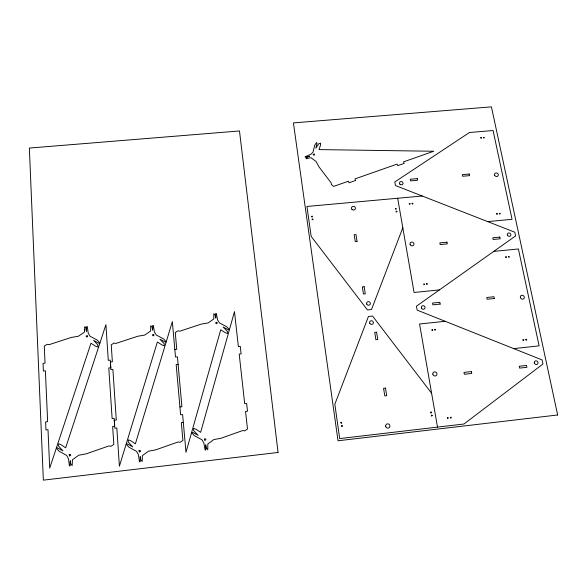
<?xml version="1.0" encoding="UTF-8"?>
<svg xmlns="http://www.w3.org/2000/svg" width="587" height="587" viewBox="0 0 587 587"><rect width="100%" height="100%" fill="white"/><g stroke="black" fill="none" stroke-linecap="round" stroke-linejoin="round"><path stroke-width="0.88" d="M402.807 227.778L371.505 309.532L367.447 309.951L311.176 236.392L306.957 206.463L422.244 196.021M183.32 422.42L181.332 422.647L182.917 440.47L180.011 442.341L178.213 441.938L155.731 449.847L148.496 451.183L142.384 455.622L142.208 461.463L140.777 459.746L140.234 456.576L140.198 461.698L139.508 461.778L138.371 454.58L136.522 451.366L128.839 447.147L126.168 444.102L127.152 443.809L132.743 446.876L128.296 442.048L128.326 439.876L130.563 440.617L135.37 443.831L172.343 321.603L175.491 357.021L177.435 356.815L181.911 406.725L179.938 406.945M513.706 348.619L539.093 345.846L518.394 248.976L493.792 251.383M178.118 364.38L176.166 364.586L180.627 414.774L182.608 414.554L185.991 452.291L220.719 329.784L225.386 332.778L227.529 333.475L227.492 331.479L223.133 327.01L228.519 329.865L229.444 329.608L226.809 326.798L219.428 322.879L217.601 319.952L216.354 313.443L215.7 313.509L215.789 318.125L215.209 315.256L213.822 313.7L213.785 318.968L208.099 322.945L201.246 324.105L179.798 331.2L178.059 330.811L175.264 332.521L176.76 349.287L174.823 349.492M445.181 321.294L419.558 323.995L437.506 427.109M439.428 289.897L414.07 292.473L397.67 198.245M487.694 221.615L512.055 219.318L493.087 130.527L469.446 132.508L394.831 181.941L395.455 185.543L514.814 232.217L515.606 235.923L416.454 306.179L417.144 310.119L542.102 359.941L542.968 363.999L463.987 424.005L339.682 438.577L334.839 404.216L368.467 316.444L372.532 316.026L431.614 393.253M70.169 462.395L70.124 465.814L69.42 465.902L68.444 458.645L66.647 455.409L58.979 451.161L56.345 448.094L57.35 447.793L62.934 450.889L58.553 446.025L58.634 443.831L60.872 444.579L65.663 447.815L105.924 324.662L108.279 360.345L110.253 360.132L110.76 367.755L108.786 367.961L112.117 418.524L114.127 418.304L114.656 426.228L112.645 426.456L113.827 444.418L110.848 446.303L109.035 445.893L86.113 453.868L78.761 455.226L72.48 459.694L72.164 465.579L70.756 463.855L70.286 460.663L70.169 462.395M84.733 329.931L84.381 332.191L78.364 336.248L71.298 337.444L48.992 344.694L47.231 344.298L44.282 346.051L45.038 363.14L43.042 363.346L43.379 371.021L45.382 370.815L47.642 421.715L45.61 421.943L45.955 429.926L47.995 429.699L49.704 468.199L90.985 343.212L95.622 346.257L97.787 346.968L97.838 344.929L93.582 340.379L98.976 343.285L99.929 343.021L97.361 340.159L89.98 336.175L88.241 333.189L87.265 326.563L86.597 326.629L86.472 331.332L86.01 328.412L85.049 326.783L84.66 326.827L84.733 329.931M313.216 154.344L313.575 155.137L314.669 154.939L314.214 153.941L313.216 154.344M205.729 444.924L205.81 449.98L205.12 450.06L203.85 442.95L201.957 439.78L194.282 435.605L191.575 432.59L192.536 432.303L198.127 435.341L193.637 430.564L193.615 428.422L195.838 429.148L200.651 432.333L234.484 311.602L238.366 346.609L240.281 346.403L241.11 353.88L239.195 354.086L244.684 403.673L246.635 403.452L247.501 411.223L245.549 411.443L247.501 429.053L244.669 430.895L242.886 430.498L220.873 438.291L213.763 439.604L207.827 443.985L207.783 449.745L206.331 448.057L205.729 444.924M217.102 322.989L216.317 323.782L215.62 322.887L216.684 322.197L217.102 322.989M204.401 439.076L204.812 440.499L205.927 439.736L205.714 438.922L204.401 439.076M320.575 143.257L320.509 145.15L319.005 149.597L433.72 151.255L403.496 161.865L404.223 163.384L397.81 165.637L397.083 164.118L354.944 178.91L355.656 180.458L349.111 182.762L348.399 181.214L333.629 186.402L331.31 184.479L331.2 182.946L318.961 166.84L316.077 161.454L310.905 157.654L306.018 158.806L307.096 157.309L309.598 156.193L305.35 157.294L305.115 156.773L310.809 154.3L313.025 152.158L314.669 145.275L316.547 142.531L317.024 143.221L315.835 148.232L318.763 143.72L320.575 143.257M152.715 328.595L152.649 330.173L152.121 327.267L150.749 325.697L150.602 331.031L144.74 335.067L137.769 336.248L115.859 343.454L114.113 343.065L111.229 344.804L112.374 361.79L110.407 362.003L110.914 369.634L112.887 369.421L116.292 420.021L114.289 420.241L114.817 428.18L116.828 427.952L119.403 466.217L157.389 341.986L162.049 345.017L164.206 345.721L164.213 343.696L159.891 339.176L165.292 342.067L166.231 341.795L163.634 338.956L156.23 334.994L154.44 332.022L153.324 325.433L152.664 325.499L152.715 328.595M153.867 335.104L153.053 335.911L152.371 335.001L153.464 334.297L153.867 335.104M139.016 450.655L139.405 452.093L140.55 451.322L140.352 450.5L139.016 450.655M87.595 336.292L86.744 337.099L86.076 336.182L87.199 335.478L87.595 336.292M69.185 454.69L69.545 456.143L70.726 455.365L70.543 454.536L69.185 454.69M522.922 339.888C523.443 342.06 524.683 338.677 522.922 339.888M525.813 339.572C526.341 341.751 527.574 338.369 525.813 339.572M508.437 256.666C508.944 258.728 510.154 255.536 508.437 256.666M505.62 256.945C506.126 259.006 507.337 255.807 505.62 256.945M499.383 213.463C499.882 215.466 501.078 212.362 499.383 213.463M450.354 417.416C450.845 419.72 452.21 416.132 450.354 417.416M496.609 213.719C497.101 215.73 498.297 212.626 496.609 213.719M447.331 417.768C447.83 420.072 449.194 416.477 447.331 417.768M432.215 415.64C430.77 417.386 431.166 413.512 432.215 415.64M430.564 412.243C431.049 414.547 432.436 410.959 430.564 412.243M480.753 137.71C481.237 139.611 482.404 136.668 480.753 137.71M483.461 137.483C483.945 139.383 485.104 136.441 483.461 137.483M432.773 330.129C431.364 331.772 431.753 328.111 432.773 330.129M434.622 329.512C435.099 331.692 436.427 328.302 434.622 329.512M424.614 284.357C423.227 285.95 423.616 282.398 424.614 284.357M426.441 283.77C426.903 285.884 428.216 282.596 426.441 283.77M412.067 203.425C412.514 205.435 413.791 202.324 412.067 203.425M409.249 203.682C409.697 205.692 410.981 202.581 409.249 203.682M396.929 211.643C395.557 213.147 395.968 209.772 396.929 211.643M342.412 426.045C340.9 427.82 341.399 423.887 342.412 426.045M395.425 208.671C395.873 210.689 397.164 207.563 395.425 208.671M340.842 422.603C341.274 424.929 342.771 421.29 340.842 422.603M312.966 219.369C311.543 220.903 312.035 217.476 312.966 219.369M311.536 216.368C311.939 218.408 313.326 215.246 311.536 216.368M557.65 414.98L338.024 440.771L293.412 122.896L491.422 106.856L557.65 414.98M278.062 452.46L43.35 480.144L29.35 148.063L239.481 130.96L278.062 452.46M385.476 388.08L383.582 388.293L384.793 395.902L386.686 395.689L385.476 388.08M471.39 371.586L463.994 372.407L464.339 374.271L471.743 373.449L471.39 371.586M526.524 365.444L519.216 366.259L519.598 368.115L526.906 367.301L526.524 365.444M376.597 332.191L374.741 332.389L375.9 339.719L377.764 339.521L376.597 332.191M440.155 304.095L432.883 304.851L432.568 303.061L439.824 302.32L440.155 304.095M494.298 298.512L487.122 299.253L486.77 297.484L493.946 296.743L494.298 298.512M364.175 286.735L362.348 286.918L363.456 294.021L365.29 293.83L364.175 286.735M357.057 241.389L355.252 241.558L354.181 234.712L355.979 234.543L357.057 241.389M446.956 242.182L439.861 242.864L440.177 244.566L447.279 243.884L446.956 242.182M499.831 237.097L492.823 237.772L493.168 239.467L500.183 238.792L499.831 237.097M417.262 178.624L410.291 179.24L410.584 180.877L417.562 180.253L417.262 178.624M469.204 174.023L462.314 174.632L462.637 176.254L469.527 175.645L469.204 174.023M369.781 323.232A1.9 1.798 30.6 0 0 373.009 323.723A1.9 1.798 30.6 0 0 371.696 320.773A1.9 1.798 30.6 0 0 369.781 323.232M385.688 426.228A2.194 2.091 51.9 0 0 389.137 427.71A2.194 2.091 51.9 0 0 388.55 424.005A2.194 2.091 51.9 0 0 385.688 426.228M507.506 235.255A1.834 1.636 31.9 0 0 510.587 235.732A1.834 1.636 31.9 0 0 509.208 232.988A1.834 1.636 31.9 0 0 507.506 235.255M410.174 244.647A2.025 1.856 26.3 0 0 413.608 245.175A2.025 1.856 26.3 0 0 412.169 242.108A2.025 1.856 26.3 0 0 410.174 244.647M366.78 304.103A1.886 1.776 27.7 0 0 369.986 304.594A1.886 1.776 27.7 0 0 368.687 301.681A1.886 1.776 27.7 0 0 366.78 304.103M351.914 209.266A1.996 1.834 18.2 0 0 355.311 208.95A1.996 1.834 18.2 0 0 353.176 206.345A1.996 1.834 18.2 0 0 351.914 209.266M399.901 184.157A1.798 1.622 21.4 0 0 402.931 183.885A1.798 1.622 21.4 0 0 400.98 181.559A1.798 1.622 21.4 0 0 399.901 184.157M494.709 175.366A1.966 1.732 27.3 0 0 498.025 175.88A1.966 1.732 27.3 0 0 496.558 172.982A1.966 1.732 27.3 0 0 494.709 175.366M534.353 362.876A1.952 1.761 44 0 0 537.421 364.175A1.952 1.761 44 0 0 536.745 360.976A1.952 1.761 44 0 0 534.353 362.876M432.854 374.154A2.143 2.01 43.1 0 0 436.244 375.592A2.143 2.01 43.1 0 0 435.613 372.026A2.143 2.01 43.1 0 0 432.854 374.154M421.51 308.131A1.893 1.761 33.5 0 0 424.702 308.615A1.893 1.761 33.5 0 0 423.352 305.71A1.893 1.761 33.5 0 0 421.51 308.131M520.375 297.448A2.077 1.871 37.5 0 0 523.67 298.82A2.077 1.871 37.5 0 0 522.958 295.459A2.077 1.871 37.5 0 0 520.375 297.448"/></g></svg>
